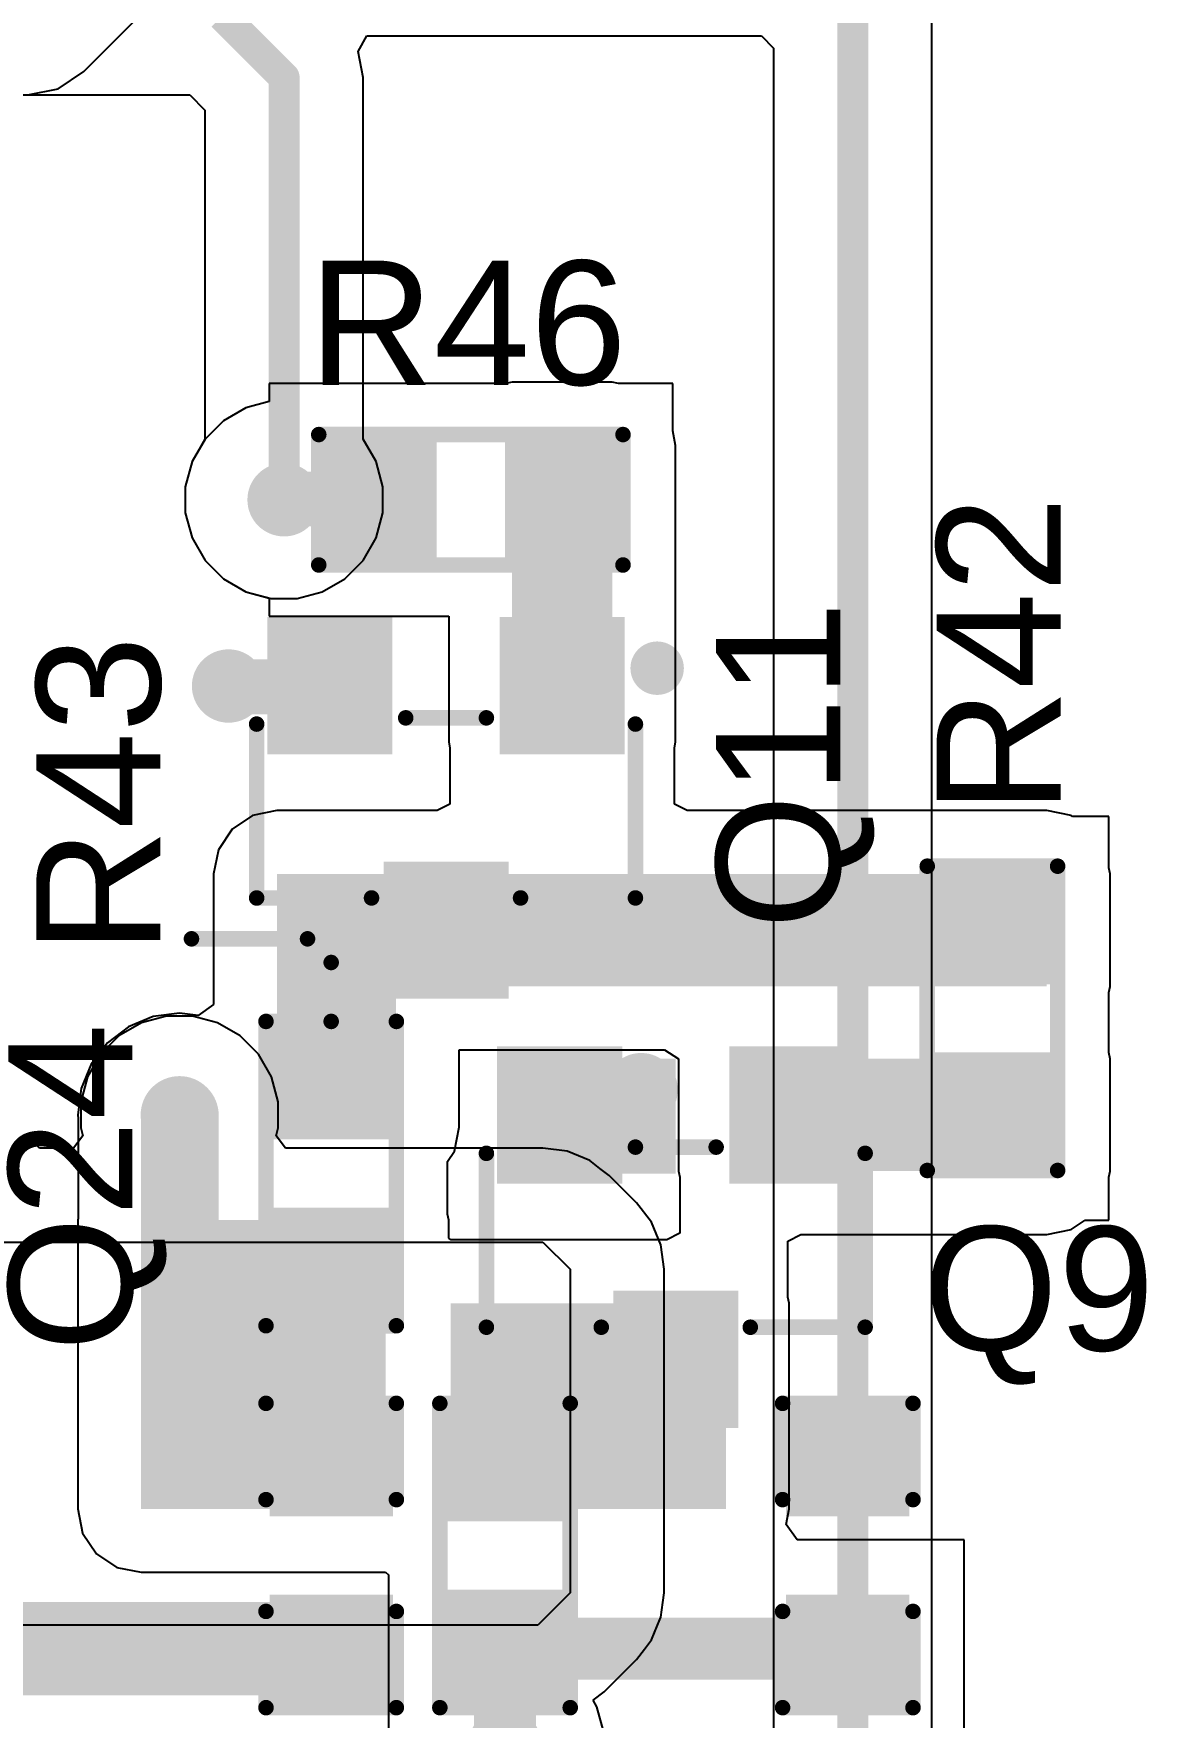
# Model space of a CAD drawing. Header units: millimetres. Extents: x -3 to 5437, y -3 to 5435.
# Drawn here: x 142.55 to 151.65, y 33.75 to 47.53 of the extents above; entities that cross this region are included whole.
import ezdxf

# ---------------------------------------------------------------- set-up
doc = ezdxf.new("R2010")
doc.units = ezdxf.units.MM
for name, color, linetype in [('BottomLayer', 5, 'Continuous'), ('BottomSolder', 6, 'Continuous'), ('TopLayer', 1, 'Continuous'), ('TopOverlay', 2, 'Continuous'), ('TopPaste', 8, 'Continuous'), ('TopSolder', 216, 'Continuous'), ('ViaHoleLayer', 16, 'Continuous')]:
    doc.layers.add(name, color=color, linetype=linetype)
doc.styles.add('Arial', font='', dxfattribs={"height": 0.2})
doc.styles.get('Arial').set_extended_font_data('Arial')

# ---------------------------------------------------------------- blocks, each defined once
blk = doc.blocks.new('SOT_23_323')
at = {"layer": 'TopLayer'}
for points in [[(-0.41000045, 1.46000089), (0.41000045, 1.46000089), (0.41000045, 0.54000019), (-0.41000045, 0.54000019)], [(-1.36000109, -0.54000019), (-0.54000019, -0.54000019), (-0.54000019, -1.46000089), (-1.36000109, -1.46000089)], [(0.54000019, -0.54000019), (1.36000109, -0.54000019), (1.36000109, -1.46000089), (0.54000019, -1.46000089)]]:
    blk.add_hatch(color=1, dxfattribs=at).paths.add_polyline_path(points)
at = {"layer": 'TopPaste'}
for points in [[(-0.41000045, 1.46000089), (0.41000045, 1.46000089), (0.41000045, 0.54000019), (-0.41000045, 0.54000019)], [(-1.36000109, -0.54000019), (-0.54000019, -0.54000019), (-0.54000019, -1.46000089), (-1.36000109, -1.46000089)], [(0.54000019, -0.54000019), (1.36000109, -0.54000019), (1.36000109, -1.46000089), (0.54000019, -1.46000089)]]:
    blk.add_hatch(color=8, dxfattribs=at).paths.add_polyline_path(points)
at = {"layer": 'TopSolder'}
for points in [[(-0.51160045, 1.56160089), (0.51160045, 1.56160089), (0.51160045, 0.43840019), (-0.51160045, 0.43840019)], [(-1.46160109, -0.43840019), (-0.43840019, -0.43840019), (-0.43840019, -1.56160089), (-1.46160109, -1.56160089)], [(0.43840019, -0.43840019), (1.46160109, -0.43840019), (1.46160109, -1.56160089), (0.43840019, -1.56160089)]]:
    blk.add_hatch(color=216, dxfattribs=at).paths.add_polyline_path(points)
at = {"layer": 'TopOverlay', "const_width": 0.127}
for points in [[(-0.6096, 0.7366), (-1.5494, 0.7366)], [(-1.5494, 0.7366), (-1.5494, -0.6858)], [(1.5494, 0.7366), (0.6096, 0.7366)], [(1.5494, 0.7366), (1.5494, -0.6858)], [(0.3302, -0.7366), (-0.3302, -0.7366)]]:
    blk.add_lwpolyline(points, dxfattribs=at)
at = {"layer": 'TopOverlay'}
for points, const_width in [([(-1.58115, 0.7366, 1), (-1.51765, 0.7366, 1)], 0.0635), ([(-1.58115, 0.7366, 1), (-1.51765, 0.7366, 1)], 0.0635), ([(-0.64135, 0.7366, 1), (-0.57785, 0.7366, 1)], 0.0635), ([(0.57785, 0.7366, 1), (0.64135, 0.7366, 1)], 0.0635), ([(1.51765, 0.7366, 1), (1.58115, 0.7366, 1)], 0.0635), ([(1.51765, 0.7366, 1), (1.58115, 0.7366, 1)], 0.0635), ([(-1.58115, -0.6858, 1), (-1.51765, -0.6858, 1)], 0.0635), ([(-0.36195, -0.7366, 1), (-0.29845, -0.7366, 1)], 0.0635), ([(0.29845, -0.7366, 1), (0.36195, -0.7366, 1)], 0.0635), ([(1.51765, -0.6858, 1), (1.58115, -0.6858, 1)], 0.0635), ([(-1.63561776, -1.143, 1), (-1.81878224, -1.143, 1)], 0.254), ([(-1.88228224, -1.143, 1), (-1.75528224, -1.143, 1)], 0.127), ([(-1.69911776, -1.143, 1), (-1.57211776, -1.143, 1)], 0.127)]:
    blk.add_lwpolyline(points, format="xyb", close=True, dxfattribs=dict(at, const_width=const_width))
blk = doc.blocks.new('SOT_23_412')
at = {"layer": 'TopLayer'}
for points in [[(-0.41000045, 1.46000089), (0.41000045, 1.46000089), (0.41000045, 0.54000019), (-0.41000045, 0.54000019)], [(-1.36000109, -0.54000019), (-0.54000019, -0.54000019), (-0.54000019, -1.46000089), (-1.36000109, -1.46000089)], [(0.54000019, -0.54000019), (1.36000109, -0.54000019), (1.36000109, -1.46000089), (0.54000019, -1.46000089)]]:
    blk.add_hatch(color=1, dxfattribs=at).paths.add_polyline_path(points)
at = {"layer": 'TopPaste'}
for points in [[(-0.41000045, 1.46000089), (0.41000045, 1.46000089), (0.41000045, 0.54000019), (-0.41000045, 0.54000019)], [(-1.36000109, -0.54000019), (-0.54000019, -0.54000019), (-0.54000019, -1.46000089), (-1.36000109, -1.46000089)], [(0.54000019, -0.54000019), (1.36000109, -0.54000019), (1.36000109, -1.46000089), (0.54000019, -1.46000089)]]:
    blk.add_hatch(color=8, dxfattribs=at).paths.add_polyline_path(points)
at = {"layer": 'TopSolder'}
for points in [[(-0.51160045, 1.56160089), (0.51160045, 1.56160089), (0.51160045, 0.43840019), (-0.51160045, 0.43840019)], [(-1.46160109, -0.43840019), (-0.43840019, -0.43840019), (-0.43840019, -1.56160089), (-1.46160109, -1.56160089)], [(0.43840019, -0.43840019), (1.46160109, -0.43840019), (1.46160109, -1.56160089), (0.43840019, -1.56160089)]]:
    blk.add_hatch(color=216, dxfattribs=at).paths.add_polyline_path(points)
at = {"layer": 'TopOverlay', "const_width": 0.127}
for points in [[(-0.6096, 0.7366), (-1.5494, 0.7366)], [(-1.5494, 0.7366), (-1.5494, -0.6858)], [(1.5494, 0.7366), (0.6096, 0.7366)], [(1.5494, 0.7366), (1.5494, -0.6858)], [(0.3302, -0.7366), (-0.3302, -0.7366)]]:
    blk.add_lwpolyline(points, dxfattribs=at)
at = {"layer": 'TopOverlay'}
for points, const_width in [([(-1.58115, 0.7366, 1), (-1.51765, 0.7366, 1)], 0.0635), ([(-1.58115, 0.7366, 1), (-1.51765, 0.7366, 1)], 0.0635), ([(-0.64135, 0.7366, 1), (-0.57785, 0.7366, 1)], 0.0635), ([(0.57785, 0.7366, 1), (0.64135, 0.7366, 1)], 0.0635), ([(1.51765, 0.7366, 1), (1.58115, 0.7366, 1)], 0.0635), ([(1.51765, 0.7366, 1), (1.58115, 0.7366, 1)], 0.0635), ([(-1.58115, -0.6858, 1), (-1.51765, -0.6858, 1)], 0.0635), ([(-0.36195, -0.7366, 1), (-0.29845, -0.7366, 1)], 0.0635), ([(0.29845, -0.7366, 1), (0.36195, -0.7366, 1)], 0.0635), ([(1.51765, -0.6858, 1), (1.58115, -0.6858, 1)], 0.0635), ([(-1.63561776, -1.143, 1), (-1.81878224, -1.143, 1)], 0.254), ([(-1.88228224, -1.143, 1), (-1.75528224, -1.143, 1)], 0.127), ([(-1.69911776, -1.143, 1), (-1.57211776, -1.143, 1)], 0.127)]:
    blk.add_lwpolyline(points, format="xyb", close=True, dxfattribs=dict(at, const_width=const_width))
blk = doc.blocks.new('RES_0603_435')
at = {"layer": 'TopLayer'}
for points in [[(-0.3809999999999999, 0.4445), (-0.3809999999999999, -0.4445), (-1.143, -0.4445), (-1.143, 0.4445)], [(1.143, 0.4445), (1.143, -0.4445), (0.3809999999999999, -0.4445), (0.3809999999999999, 0.4445)]]:
    blk.add_hatch(color=1, dxfattribs=at).paths.add_polyline_path(points)
at = {"layer": 'TopPaste'}
for points in [[(-0.3809999999999999, 0.4445), (-0.3809999999999999, -0.4445), (-1.143, -0.4445), (-1.143, 0.4445)], [(1.143, 0.4445), (1.143, -0.4445), (0.3809999999999999, -0.4445), (0.3809999999999999, 0.4445)]]:
    blk.add_hatch(color=8, dxfattribs=at).paths.add_polyline_path(points)
at = {"layer": 'TopSolder'}
for points in [[(-0.2794, 0.5460999999999999), (-0.2794, -0.5460999999999999), (-1.2446, -0.5460999999999999), (-1.2446, 0.5460999999999999)], [(1.2446, 0.5460999999999999), (1.2446, -0.5460999999999999), (0.2794, -0.5460999999999999), (0.2794, 0.5460999999999999)]]:
    blk.add_hatch(color=216, dxfattribs=at).paths.add_polyline_path(points)
at = {"layer": 'TopOverlay', "const_width": 0.127}
for points in [[(1.2446, 0.5334), (-1.2446, 0.5334)], [(-1.2446, 0.5334), (-1.2446, -0.5334)], [(1.2446, 0.5334), (1.2446, -0.5334)], [(1.2446, -0.5334), (-1.2446, -0.5334)]]:
    blk.add_lwpolyline(points, dxfattribs=at)
at = {"layer": 'TopOverlay', "const_width": 0.0635}
for points in [[(-1.27635, 0.5334, 1), (-1.21285, 0.5334, 1)], [(-1.27635, 0.5334, 1), (-1.21285, 0.5334, 1)], [(1.21285, 0.5334, 1), (1.27635, 0.5334, 1)], [(1.21285, 0.5334, 1), (1.27635, 0.5334, 1)], [(-1.27635, -0.5334, 1), (-1.21285, -0.5334, 1)], [(-1.27635, -0.5334, 1), (-1.21285, -0.5334, 1)], [(1.21285, -0.5334, 1), (1.27635, -0.5334, 1)], [(1.21285, -0.5334, 1), (1.27635, -0.5334, 1)]]:
    blk.add_lwpolyline(points, format="xyb", close=True, dxfattribs=at)
blk = doc.blocks.new('RES_0603_438')
at = {"layer": 'TopLayer'}
for points in [[(-0.3809999999999999, 0.4445), (-0.3809999999999999, -0.4445), (-1.143, -0.4445), (-1.143, 0.4445)], [(1.143, 0.4445), (1.143, -0.4445), (0.3809999999999999, -0.4445), (0.3809999999999999, 0.4445)]]:
    blk.add_hatch(color=1, dxfattribs=at).paths.add_polyline_path(points)
at = {"layer": 'TopPaste'}
for points in [[(-0.3809999999999999, 0.4445), (-0.3809999999999999, -0.4445), (-1.143, -0.4445), (-1.143, 0.4445)], [(1.143, 0.4445), (1.143, -0.4445), (0.3809999999999999, -0.4445), (0.3809999999999999, 0.4445)]]:
    blk.add_hatch(color=8, dxfattribs=at).paths.add_polyline_path(points)
at = {"layer": 'TopSolder'}
for points in [[(-0.2794, 0.5460999999999999), (-0.2794, -0.5460999999999999), (-1.2446, -0.5460999999999999), (-1.2446, 0.5460999999999999)], [(1.2446, 0.5460999999999999), (1.2446, -0.5460999999999999), (0.2794, -0.5460999999999999), (0.2794, 0.5460999999999999)]]:
    blk.add_hatch(color=216, dxfattribs=at).paths.add_polyline_path(points)
at = {"layer": 'TopOverlay', "const_width": 0.127}
for points in [[(-1.2446, -0.5334), (-1.2446, 0.5334)], [(1.2446, 0.5334), (-1.2446, 0.5334)], [(1.2446, -0.5334), (1.2446, 0.5334)], [(1.2446, -0.5334), (-1.2446, -0.5334)]]:
    blk.add_lwpolyline(points, dxfattribs=at)
at = {"layer": 'TopOverlay', "const_width": 0.0635}
for points in [[(-1.27635, 0.5334, 1), (-1.21285, 0.5334, 1)], [(-1.27635, 0.5334, 1), (-1.21285, 0.5334, 1)], [(1.21285, 0.5334, 1), (1.27635, 0.5334, 1)], [(1.21285, 0.5334, 1), (1.27635, 0.5334, 1)], [(-1.27635, -0.5334, 1), (-1.21285, -0.5334, 1)], [(-1.27635, -0.5334, 1), (-1.21285, -0.5334, 1)], [(1.21285, -0.5334, 1), (1.27635, -0.5334, 1)], [(1.21285, -0.5334, 1), (1.27635, -0.5334, 1)]]:
    blk.add_lwpolyline(points, format="xyb", close=True, dxfattribs=at)
blk = doc.blocks.new('RES_0603_439')
at = {"layer": 'TopLayer'}
for points in [[(-0.3809999999999999, 0.4445), (-0.3809999999999999, -0.4445), (-1.143, -0.4445), (-1.143, 0.4445)], [(1.143, 0.4445), (1.143, -0.4445), (0.3809999999999999, -0.4445), (0.3809999999999999, 0.4445)]]:
    blk.add_hatch(color=1, dxfattribs=at).paths.add_polyline_path(points)
at = {"layer": 'TopPaste'}
for points in [[(-0.3809999999999999, 0.4445), (-0.3809999999999999, -0.4445), (-1.143, -0.4445), (-1.143, 0.4445)], [(1.143, 0.4445), (1.143, -0.4445), (0.3809999999999999, -0.4445), (0.3809999999999999, 0.4445)]]:
    blk.add_hatch(color=8, dxfattribs=at).paths.add_polyline_path(points)
at = {"layer": 'TopSolder'}
for points in [[(-0.2794, 0.5460999999999999), (-0.2794, -0.5460999999999999), (-1.2446, -0.5460999999999999), (-1.2446, 0.5460999999999999)], [(1.2446, 0.5460999999999999), (1.2446, -0.5460999999999999), (0.2794, -0.5460999999999999), (0.2794, 0.5460999999999999)]]:
    blk.add_hatch(color=216, dxfattribs=at).paths.add_polyline_path(points)
at = {"layer": 'TopOverlay', "const_width": 0.127}
for points in [[(-1.2446, 0.5334), (-1.2446, -0.5334)], [(-1.2446, 0.5334), (1.2446, 0.5334)], [(1.2446, 0.5334), (1.2446, -0.5334)], [(-1.2446, -0.5334), (1.2446, -0.5334)]]:
    blk.add_lwpolyline(points, dxfattribs=at)
at = {"layer": 'TopOverlay', "const_width": 0.0635}
for points in [[(-1.27635, 0.5334, 1), (-1.21285, 0.5334, 1)], [(-1.27635, 0.5334, 1), (-1.21285, 0.5334, 1)], [(1.21285, 0.5334, 1), (1.27635, 0.5334, 1)], [(1.21285, 0.5334, 1), (1.27635, 0.5334, 1)], [(-1.27635, -0.5334, 1), (-1.21285, -0.5334, 1)], [(-1.27635, -0.5334, 1), (-1.21285, -0.5334, 1)], [(1.21285, -0.5334, 1), (1.27635, -0.5334, 1)], [(1.21285, -0.5334, 1), (1.27635, -0.5334, 1)]]:
    blk.add_lwpolyline(points, format="xyb", close=True, dxfattribs=at)
blk = doc.blocks.new('RES_0603_441')
at = {"layer": 'TopLayer'}
for points in [[(-0.3809999999999999, 0.4445), (-0.3809999999999999, -0.4445), (-1.143, -0.4445), (-1.143, 0.4445)], [(1.143, 0.4445), (1.143, -0.4445), (0.3809999999999999, -0.4445), (0.3809999999999999, 0.4445)]]:
    blk.add_hatch(color=1, dxfattribs=at).paths.add_polyline_path(points)
at = {"layer": 'TopPaste'}
for points in [[(-0.3809999999999999, 0.4445), (-0.3809999999999999, -0.4445), (-1.143, -0.4445), (-1.143, 0.4445)], [(1.143, 0.4445), (1.143, -0.4445), (0.3809999999999999, -0.4445), (0.3809999999999999, 0.4445)]]:
    blk.add_hatch(color=8, dxfattribs=at).paths.add_polyline_path(points)
at = {"layer": 'TopSolder'}
for points in [[(-0.2794, 0.5460999999999999), (-0.2794, -0.5460999999999999), (-1.2446, -0.5460999999999999), (-1.2446, 0.5460999999999999)], [(1.2446, 0.5460999999999999), (1.2446, -0.5460999999999999), (0.2794, -0.5460999999999999), (0.2794, 0.5460999999999999)]]:
    blk.add_hatch(color=216, dxfattribs=at).paths.add_polyline_path(points)
at = {"layer": 'TopOverlay', "const_width": 0.127}
for points in [[(-1.2446, -0.5334), (-1.2446, 0.5334)], [(1.2446, 0.5334), (-1.2446, 0.5334)], [(1.2446, -0.5334), (1.2446, 0.5334)], [(1.2446, -0.5334), (-1.2446, -0.5334)]]:
    blk.add_lwpolyline(points, dxfattribs=at)
at = {"layer": 'TopOverlay', "const_width": 0.0635}
for points in [[(-1.27635, 0.5334, 1), (-1.21285, 0.5334, 1)], [(-1.27635, 0.5334, 1), (-1.21285, 0.5334, 1)], [(1.21285, 0.5334, 1), (1.27635, 0.5334, 1)], [(1.21285, 0.5334, 1), (1.27635, 0.5334, 1)], [(-1.27635, -0.5334, 1), (-1.21285, -0.5334, 1)], [(-1.27635, -0.5334, 1), (-1.21285, -0.5334, 1)], [(1.21285, -0.5334, 1), (1.27635, -0.5334, 1)], [(1.21285, -0.5334, 1), (1.27635, -0.5334, 1)]]:
    blk.add_lwpolyline(points, format="xyb", close=True, dxfattribs=at)
blk = doc.blocks.new('C__0603_480')
at = {"layer": 'TopLayer'}
for points in [[(-0.3809999999999999, 0.4445), (-0.3809999999999999, -0.4445), (-1.143, -0.4445), (-1.143, 0.4445)], [(1.143, 0.4445), (1.143, -0.4445), (0.3809999999999999, -0.4445), (0.3809999999999999, 0.4445)]]:
    blk.add_hatch(color=1, dxfattribs=at).paths.add_polyline_path(points)
at = {"layer": 'TopPaste'}
for points in [[(-0.3809999999999999, 0.4445), (-0.3809999999999999, -0.4445), (-1.143, -0.4445), (-1.143, 0.4445)], [(1.143, 0.4445), (1.143, -0.4445), (0.3809999999999999, -0.4445), (0.3809999999999999, 0.4445)]]:
    blk.add_hatch(color=8, dxfattribs=at).paths.add_polyline_path(points)
at = {"layer": 'TopSolder'}
for points in [[(-0.3210001199999999, 0.50449988), (-0.3210001199999999, -0.50449988), (-1.20299988, -0.50449988), (-1.20299988, 0.50449988)], [(1.20299988, 0.50449988), (1.20299988, -0.50449988), (0.3210001199999999, -0.50449988), (0.3210001199999999, 0.50449988)]]:
    blk.add_hatch(color=216, dxfattribs=at).paths.add_polyline_path(points)
at = {"layer": 'TopOverlay', "const_width": 0.127}
for points in [[(-1.2446, -0.5334), (-1.2446, 0.5334)], [(-0.4571999999999999, 0.5334), (-1.2446, 0.5334)], [(1.2446, 0.5334), (0.4571999999999999, 0.5334)], [(1.2446, -0.5334), (1.2446, 0.5334)], [(-0.4571999999999999, -0.5334), (-1.2446, -0.5334)], [(1.2446, -0.5334), (0.4571999999999999, -0.5334)]]:
    blk.add_lwpolyline(points, dxfattribs=at)
at = {"layer": 'TopOverlay', "const_width": 0.0635}
for points in [[(-1.27635, 0.5334, 1), (-1.21285, 0.5334, 1)], [(-1.27635, 0.5334, 1), (-1.21285, 0.5334, 1)], [(-0.4889499999999999, 0.5334, 1), (-0.42545, 0.5334, 1)], [(0.42545, 0.5334, 1), (0.4889499999999999, 0.5334, 1)], [(1.21285, 0.5334, 1), (1.27635, 0.5334, 1)], [(1.21285, 0.5334, 1), (1.27635, 0.5334, 1)], [(-1.27635, -0.5334, 1), (-1.21285, -0.5334, 1)], [(-1.27635, -0.5334, 1), (-1.21285, -0.5334, 1)], [(-0.4889499999999999, -0.5334, 1), (-0.42545, -0.5334, 1)], [(0.42545, -0.5334, 1), (0.4889499999999999, -0.5334, 1)], [(1.21285, -0.5334, 1), (1.27635, -0.5334, 1)], [(1.21285, -0.5334, 1), (1.27635, -0.5334, 1)]]:
    blk.add_lwpolyline(points, format="xyb", close=True, dxfattribs=at)
blk = doc.blocks.new('C__0603_482')
at = {"layer": 'TopLayer'}
for points in [[(-0.3809999999999999, 0.4445), (-0.3809999999999999, -0.4445), (-1.143, -0.4445), (-1.143, 0.4445)], [(1.143, 0.4445), (1.143, -0.4445), (0.3809999999999999, -0.4445), (0.3809999999999999, 0.4445)]]:
    blk.add_hatch(color=1, dxfattribs=at).paths.add_polyline_path(points)
at = {"layer": 'TopPaste'}
for points in [[(-0.3809999999999999, 0.4445), (-0.3809999999999999, -0.4445), (-1.143, -0.4445), (-1.143, 0.4445)], [(1.143, 0.4445), (1.143, -0.4445), (0.3809999999999999, -0.4445), (0.3809999999999999, 0.4445)]]:
    blk.add_hatch(color=8, dxfattribs=at).paths.add_polyline_path(points)
at = {"layer": 'TopSolder'}
for points in [[(-0.3210001199999999, 0.50449988), (-0.3210001199999999, -0.50449988), (-1.20299988, -0.50449988), (-1.20299988, 0.50449988)], [(1.20299988, 0.50449988), (1.20299988, -0.50449988), (0.3210001199999999, -0.50449988), (0.3210001199999999, 0.50449988)]]:
    blk.add_hatch(color=216, dxfattribs=at).paths.add_polyline_path(points)
at = {"layer": 'TopOverlay', "const_width": 0.127}
for points in [[(-1.2446, 0.5334), (-1.2446, -0.5334)], [(-1.2446, 0.5334), (-0.4571999999999999, 0.5334)], [(0.4571999999999999, 0.5334), (1.2446, 0.5334)], [(1.2446, 0.5334), (1.2446, -0.5334)], [(-1.2446, -0.5334), (-0.4571999999999999, -0.5334)], [(0.4571999999999999, -0.5334), (1.2446, -0.5334)]]:
    blk.add_lwpolyline(points, dxfattribs=at)
at = {"layer": 'TopOverlay', "const_width": 0.0635}
for points in [[(-1.27635, 0.5334, 1), (-1.21285, 0.5334, 1)], [(-1.27635, 0.5334, 1), (-1.21285, 0.5334, 1)], [(-0.4889499999999999, 0.5334, 1), (-0.42545, 0.5334, 1)], [(0.42545, 0.5334, 1), (0.4889499999999999, 0.5334, 1)], [(1.21285, 0.5334, 1), (1.27635, 0.5334, 1)], [(1.21285, 0.5334, 1), (1.27635, 0.5334, 1)], [(-1.27635, -0.5334, 1), (-1.21285, -0.5334, 1)], [(-1.27635, -0.5334, 1), (-1.21285, -0.5334, 1)], [(-0.4889499999999999, -0.5334, 1), (-0.42545, -0.5334, 1)], [(0.42545, -0.5334, 1), (0.4889499999999999, -0.5334, 1)], [(1.21285, -0.5334, 1), (1.27635, -0.5334, 1)], [(1.21285, -0.5334, 1), (1.27635, -0.5334, 1)]]:
    blk.add_lwpolyline(points, format="xyb", close=True, dxfattribs=at)

msp = doc.modelspace()

# ---------------------------------------------------------------- hatches: boundary and pattern name
at = {"layer": 'BottomLayer'}
h = msp.add_hatch(color=5, dxfattribs=at)
edge = h.paths.add_edge_path()
edge.add_arc((144.59443522, 43.71427376), 0.2999994, 0, 360)
h = msp.add_hatch(color=5, dxfattribs=at)
edge = h.paths.add_edge_path()
edge.add_arc((144.14022734, 42.19085287999999), 0.2999994, 0, 360)
h = msp.add_hatch(color=5, dxfattribs=at)
edge = h.paths.add_edge_path()
edge.add_arc((147.51568414, 38.88890876), 0.2999994, 0, 360)
h = msp.add_hatch(color=5, dxfattribs=at)
edge = h.paths.add_edge_path()
edge.add_arc((143.7386, 38.68231024), 0.2999994, 0, 360)
h = msp.add_hatch(color=5, dxfattribs=at)
edge = h.paths.add_edge_path()
edge.add_arc((146.40223704, 36.68230916), 0.2999994, 0, 360)
h = msp.add_hatch(color=5, dxfattribs=at)
edge = h.paths.add_edge_path()
edge.add_arc((146.40157156, 33.528), 0.2999994, 0, 360)
at = {"layer": 'BottomSolder'}
h = msp.add_hatch(color=6, dxfattribs=at)
edge = h.paths.add_edge_path()
edge.add_arc((144.59443522, 43.71427376), 0.1499997, 0, 360)
h = msp.add_hatch(color=6, dxfattribs=at)
edge = h.paths.add_edge_path()
edge.add_arc((144.14022734, 42.19085287999999), 0.1499997, 0, 360)
h = msp.add_hatch(color=6, dxfattribs=at)
edge = h.paths.add_edge_path()
edge.add_arc((147.51568414, 38.88890876), 0.1499997, 0, 360)
h = msp.add_hatch(color=6, dxfattribs=at)
edge = h.paths.add_edge_path()
edge.add_arc((146.40223704, 36.68230916), 0.1499997, 0, 360)
at = {"layer": 'TopLayer'}
for points in [[(146.45963596, 41.73366557999999), (147.2796394, 41.73366557999999), (147.2796394, 44.15877122), (146.45963596, 44.15877122)], [(144.59443522, 43.49837376), (145.7418345, 43.49837376), (145.7418345, 43.94287376), (144.59443522, 43.94287376)], [(144.92823948, 42.40903126), (144.14022988, 42.40903126), (144.14022988, 41.9590347), (144.92823948, 41.9590347)], [(144.53533704, 39.7336645), (150.83453704, 39.7336645), (150.83453704, 40.65366774), (144.53533704, 40.65366774)], [(144.53533704, 38.58347376), (145.50963532, 38.58347376), (145.50963532, 40.6536652), (144.53533704, 40.6536652)], [(146.43923468, 38.20247376), (147.79923704, 38.20247376), (147.79923704, 39.14230932), (146.43923468, 39.14230932)], [(148.33923596, 38.22230862), (150.83453704, 38.22230862), (150.83453704, 39.14231186), (148.33923596, 39.14231186)], [(143.42494302, 35.45927375999999), (145.4243345, 35.45927375999999), (145.4243345, 37.82147376), (143.42494302, 37.82147376)], [(145.95773704, 35.45927375999999), (148.20923876, 35.45927375999999), (148.20923876, 37.14230824), (145.95773704, 37.14230824)], [(136.94073704, 33.93527375999999), (145.42433704, 33.93527375999999), (145.42433704, 34.69727375999999), (136.94073704, 34.69727375999999)]]:
    msp.add_hatch(color=1, dxfattribs=at).paths.add_polyline_path(points)
h = msp.add_hatch(color=1, dxfattribs=at)
edge = h.paths.add_edge_path()
edge.add_arc((144.59443522, 43.71427376), 0.2999994, 0, 360)
h = msp.add_hatch(color=1, dxfattribs=at)
edge = h.paths.add_edge_path()
edge.add_arc((144.14022734, 42.19085287999999), 0.2999994, 0, 360)
h = msp.add_hatch(color=1, dxfattribs=at)
edge = h.paths.add_edge_path()
edge.add_arc((147.51568414, 38.88890876), 0.2999994, 0, 360)
h = msp.add_hatch(color=1, dxfattribs=at)
edge = h.paths.add_edge_path()
edge.add_arc((143.7386, 38.68231024), 0.2999994, 0, 360)
h = msp.add_hatch(color=1, dxfattribs=at)
edge = h.paths.add_edge_path()
edge.add_arc((146.40223704, 36.68230916), 0.2999994, 0, 360)
h = msp.add_hatch(color=1, dxfattribs=at)
edge = h.paths.add_edge_path()
edge.add_arc((146.40157156, 33.528), 0.2999994, 0, 360)
at = {"layer": 'TopSolder'}
h = msp.add_hatch(color=216, dxfattribs=at)
edge = h.paths.add_edge_path()
edge.add_arc((144.59443522, 43.71427376), 0.1499997, 0, 360)
h = msp.add_hatch(color=216, dxfattribs=at)
edge = h.paths.add_edge_path()
edge.add_arc((144.14022734, 42.19085287999999), 0.1499997, 0, 360)
h = msp.add_hatch(color=216, dxfattribs=at)
edge = h.paths.add_edge_path()
edge.add_arc((147.51568414, 38.88890876), 0.1499997, 0, 360)
h = msp.add_hatch(color=216, dxfattribs=at)
edge = h.paths.add_edge_path()
edge.add_arc((146.40223704, 36.68230916), 0.1499997, 0, 360)
at = {"layer": 'ViaHoleLayer'}
h = msp.add_hatch(color=16, dxfattribs=at)
edge = h.paths.add_edge_path()
edge.add_arc((144.59443522, 43.71427376), 0.1499997, 0, 360)
h = msp.add_hatch(color=16, dxfattribs=at)
edge = h.paths.add_edge_path()
edge.add_arc((144.14022734, 42.19085287999999), 0.1499997, 0, 360)
h = msp.add_hatch(color=16, dxfattribs=at)
edge = h.paths.add_edge_path()
edge.add_arc((147.51568414, 38.88890876), 0.1499997, 0, 360)
h = msp.add_hatch(color=16, dxfattribs=at)
edge = h.paths.add_edge_path()
edge.add_arc((143.7386, 38.68231024), 0.1499997, 0, 360)
h = msp.add_hatch(color=16, dxfattribs=at)
edge = h.paths.add_edge_path()
edge.add_arc((146.40223704, 36.68230916), 0.1499997, 0, 360)

# ---------------------------------------------------------------- linework, layer by layer
at = {"layer": 'BottomLayer'}
for p, q in [((149.89447796, 23.22847018), (149.89447796, 47.6765493)), ((145.19970198, 47.38110666), (145.2727346, 47.5081092)), ((145.24187614, 47.16909032), (145.19970198, 47.38110666)), ((145.2727346, 47.5081092), (148.49985794, 47.5081092)), ((148.49985794, 47.5081092), (148.59959612, 47.40837102)), ((148.59959612, 47.40837102), (148.59959612, 23.22847018)), ((145.24187614, 44.20887018), (145.24187614, 47.16909032)), ((127.17925034, 47.0255092), (143.82239714, 47.0255092)), ((143.82239714, 47.0255092), (143.9469943, 46.90091203999999)), ((143.9469943, 46.90091203999999), (143.9469943, 44.20887018)), ((143.9469943, 44.20887018), (143.84150048, 44.0261502)), ((145.34736996, 44.0261502), (145.24187614, 44.20887018)), ((143.84150048, 44.0261502), (143.78643582, 43.82064896)), ((145.40243462, 43.82064896), (145.34736996, 44.0261502)), ((143.78643582, 43.82064896), (143.78643582, 43.60789856)), ((145.40243462, 43.60789856), (145.40243462, 43.82064896)), ((143.78643582, 43.60789856), (143.84150048, 43.40239732)), ((145.34736996, 43.40239732), (145.40243462, 43.60789856)), ((143.84150048, 43.40239732), (143.94787568, 43.2181508)), ((145.24099476, 43.2181508), (145.34736996, 43.40239732)), ((143.94787568, 43.2181508), (144.09831226, 43.06771421999999)), ((145.09055818, 43.06771421999999), (145.24099476, 43.2181508)), ((144.09831226, 43.06771421999999), (144.28255878, 42.96133902)), ((144.90631166, 42.96133902), (145.09055818, 43.06771421999999)), ((144.28255878, 42.96133902), (144.48806002, 42.90627436)), ((144.48806002, 42.90627436), (144.70081042, 42.90627436)), ((144.70081042, 42.90627436), (144.90631166, 42.96133902)), ((143.42672356, 39.43524497999999), (143.24247704, 39.32886978)), ((143.6322248, 39.49030964), (143.42672356, 39.43524497999999)), ((143.8449752, 39.49030964), (143.6322248, 39.49030964)), ((144.05047644, 39.43524497999999), (143.8449752, 39.49030964)), ((144.23472296, 39.32886978), (144.05047644, 39.43524497999999)), ((143.24247704, 39.32886978), (143.09204046, 39.1784332)), ((144.38515954, 39.1784332), (144.23472296, 39.32886978)), ((143.09204046, 39.1784332), (142.98566526, 38.99418668)), ((144.49153474, 38.99418668), (144.38515954, 39.1784332)), ((142.98566526, 38.99418668), (142.9306006, 38.78868544)), ((144.5465994, 38.78868544), (144.49153474, 38.99418668)), ((142.9306006, 38.78868544), (142.9306006, 38.57593504)), ((144.5465994, 38.57593504), (144.5465994, 38.78868544)), ((142.9306006, 38.57593504), (142.94769734, 38.51213024)), ((144.52950266, 38.51213277999999), (144.5465994, 38.57593504)), ((142.59291014, 38.41137352), (142.50340308, 38.5014724)), ((142.94769734, 38.51213024), (142.87038228, 38.41137352)), ((144.60681772, 38.41137605999999), (144.52950266, 38.51213277999999)), ((142.87038228, 38.41137352), (142.59291014, 38.41137352)), ((146.711289, 38.41137605999999), (144.60681772, 38.41137605999999)), ((146.91019894, 38.38518866), (146.711289, 38.41137605999999)), ((147.09557576, 38.30840191999999), (146.91019894, 38.38518866)), ((147.17828324, 38.24493494), (147.09557576, 38.30840191999999)), ((147.25474232, 38.18626602), (147.17828324, 38.24493494)), ((147.25474994, 38.18625586), (147.25474232, 38.18626602)), ((147.47770098, 37.9632972), (147.25474994, 38.18625586)), ((147.47771114, 37.96328958), (147.47770098, 37.9632972)), ((147.59985212, 37.80411286), (147.47771114, 37.96328958)), ((147.59985974, 37.80410016), (147.59985212, 37.80411286)), ((147.67663378, 37.6187462), (147.59985974, 37.80410016)), ((141.98754432, 37.64279746), (146.7112763, 37.64279999999999)), ((146.7112763, 37.64279999999999), (146.93424512, 37.41982356)), ((147.70282118, 37.41982356), (147.67663378, 37.6187462)), ((146.93424512, 37.41982356), (146.93424766, 34.77205136)), ((147.70282372, 34.77205136), (147.70282118, 37.41982356)), ((146.93424766, 34.77205136), (146.66990478, 34.5077288)), ((147.6924783, 34.69345868), (147.70282372, 34.77202088)), ((147.70282118, 34.77203612), (147.70282372, 34.77205136)), ((147.70282372, 34.77202088), (147.70282118, 34.77203612)), ((147.6502762, 34.50949156), (147.67662616, 34.57309824)), ((147.67662616, 34.57310586), (147.67663632, 34.57312872)), ((147.67662616, 34.57309824), (147.67662616, 34.57310586)), ((147.67663632, 34.57312872), (147.6924783, 34.69345868)), ((146.66990478, 34.5077288), (142.2799288, 34.5077288)), ((147.59985466, 34.38776206), (147.6502762, 34.50949156)), ((147.47771368, 34.22858534), (147.54201632, 34.31238501999999)), ((147.54201632, 34.31238501999999), (147.59983942, 34.38773666)), ((147.59983942, 34.38773666), (147.5998445, 34.38774935999999)), ((147.5998445, 34.38774935999999), (147.59985466, 34.38776206)), ((147.21335048, 33.96424245999999), (147.47769336, 34.22856502)), ((147.47769336, 34.22856502), (147.47770098, 34.22857772)), ((147.47770098, 34.22857772), (147.47771368, 34.22858534)), ((147.12281218, 33.89477346), (147.21335048, 33.96424245999999)), ((147.1545063, 33.83987644), (147.12281218, 33.89477346)), ((147.20957096, 33.63437519999999), (147.1545063, 33.83987644))]:
    msp.add_line(p, q, dxfattribs=at)
at = {"layer": 'BottomLayer', "const_width": 0.254}
for points in [[(144.09057542, 47.67295012), (144.59443522, 47.16909032)], [(149.24703704, 22.73387376), (149.24703704, 47.6765493)], [(144.59443522, 43.71427376), (144.59443522, 47.16909032)]]:
    msp.add_lwpolyline(points, dxfattribs=at)
at = {"layer": 'BottomLayer', "const_width": 0.127}
for points in [[(144.53093522, 47.16909032, 1), (144.65793522, 47.16909032, 1)], [(144.53093522, 47.16909032, 1), (144.65793522, 47.16909032, 1)], [(144.53093522, 43.71427376, 1), (144.65793522, 43.71427376, 1)]]:
    msp.add_lwpolyline(points, format="xyb", close=True, dxfattribs=at)
at = {"layer": 'TopLayer'}
for p, q in [((142.95583042, 47.2170125), (143.36804702, 47.6292291)), ((142.74578512, 47.0766648), (142.95583042, 47.2170125)), ((142.49802082, 47.02738118), (142.74578512, 47.0766648)), ((146.40960304, 44.66677376), (144.47183704, 44.66677376)), ((144.47183704, 44.66677376), (144.47183704, 44.51792722)), ((146.45963596, 44.67672548), (146.40960304, 44.66677376)), ((147.2796394, 44.67672548), (146.45963596, 44.67672548)), ((147.32967232, 44.66677376), (147.2796394, 44.67672548)), ((147.77383704, 44.66677376), (147.32967232, 44.66677376)), ((147.77383704, 44.27819694), (147.77383704, 44.66677376)), ((144.47183704, 44.51792722), (144.28255878, 44.4672085)), ((144.09831226, 44.3608333), (143.94787568, 44.21039672)), ((144.28255878, 44.4672085), (144.09831226, 44.3608333)), ((143.94787568, 44.21039672), (143.84150048, 44.0261502)), ((147.79759112, 44.15877376), (147.77383704, 44.27819694)), ((147.79759112, 41.73366557999999), (147.79759112, 44.15877376)), ((143.84150048, 44.0261502), (143.78643582, 43.82064896)), ((143.78643582, 43.82064896), (143.78643582, 43.60789856)), ((143.78643582, 43.60789856), (143.84150048, 43.40239732)), ((143.84150048, 43.40239732), (143.94787568, 43.2181508)), ((143.94787568, 43.2181508), (144.09831226, 43.06771421999999)), ((144.09831226, 43.06771421999999), (144.28255878, 42.96133902)), ((144.28255878, 42.96133902), (144.47183704, 42.9106203)), ((144.47183704, 42.9106203), (144.47183704, 42.76177376)), ((144.47183704, 42.76177376), (145.94168424, 42.76177376)), ((145.94168424, 42.76177376), (145.94168424, 41.73366557999999)), ((145.94168424, 41.73366557999999), (145.9516385, 41.68361995999999)), ((147.78763686, 41.68361995999999), (147.79759112, 41.73366557999999)), ((145.9516385, 41.68361995999999), (145.95163596, 41.22567066)), ((147.78763686, 41.298622), (147.78763686, 41.68361995999999)), ((145.95163596, 41.22567066), (145.84702606, 41.17161946)), ((147.7876394, 41.22567066), (147.78763686, 41.298622)), ((147.8922493, 41.17161946), (147.7876394, 41.22567066)), ((144.3371256, 41.13219358), (144.16908936, 41.01991542)), ((144.53533704, 41.17161946), (144.3371256, 41.13219358)), ((145.84702606, 41.17161946), (144.53533704, 41.17161946)), ((150.83453704, 41.17161946), (147.8922493, 41.17161946)), ((151.03274848, 41.13219358), (150.83453704, 41.17161946)), ((151.045799, 41.12347376), (151.03274848, 41.13219358)), ((151.34253704, 41.12347376), (151.045799, 41.12347376)), ((151.34253704, 40.70370066), (151.34253704, 41.12347376)), ((144.16908936, 41.01991542), (144.0568112, 40.85187918)), ((144.0568112, 40.85187918), (144.01738532, 40.65366774)), ((144.01738532, 40.65366774), (144.01738532, 39.58551138)), ((151.35248876, 40.65366774), (151.34253704, 40.70370066)), ((151.35248876, 39.7336645), (151.35248876, 40.65366774)), ((151.34253704, 39.68363158), (151.35248876, 39.7336645)), ((151.34253704, 39.19234478), (151.34253704, 39.68363158)), ((144.01738532, 39.58551138), (143.89038278, 39.49495021999999)), ((143.32228892, 39.40338068), (143.14984832, 39.27106191999999)), ((143.52310132, 39.48656314), (143.32228892, 39.40338068)), ((143.7386, 39.51492986), (143.52310132, 39.48656314)), ((143.89038278, 39.49495021999999), (143.7386, 39.51492986)), ((143.14984832, 39.27106191999999), (143.01752956, 39.09862132)), ((146.02758704, 38.58347376), (146.02758704, 39.21571278)), ((146.02758704, 39.21571278), (147.70639496, 39.21571278)), ((147.70639496, 39.21571278), (147.82128424, 39.14230932)), ((147.82128424, 39.14230932), (147.82128424, 38.22230862)), ((151.35248876, 39.14231186), (151.34253704, 39.19234478)), ((151.35248876, 38.22230862), (151.35248876, 39.14231186)), ((143.01752956, 39.09862132), (142.9343471, 38.89780892)), ((142.9343471, 38.89780892), (142.90598038, 38.68231024)), ((142.90598038, 38.68231024), (142.90981832, 38.65315357999999)), ((142.90981832, 38.65315357999999), (142.90981832, 37.8356876)), ((145.98816116, 38.38526232), (146.02758704, 38.58347376)), ((145.93233704, 38.30171664), (145.98816116, 38.38526232)), ((145.93233704, 37.87150668), (145.93233704, 38.30171664)), ((147.82128424, 38.22230862), (147.8312385, 38.172263)), ((147.8312385, 38.172263), (147.8312385, 37.7143137)), ((151.34253704, 38.1722757), (151.35248876, 38.22230862)), ((151.34253704, 37.82147376), (151.34253704, 38.1722757)), ((142.90981832, 37.8356876), (142.9069913, 37.82147376)), ((142.9069913, 37.82147376), (142.9069913, 35.45927375999999)), ((145.94228876, 37.82147376), (145.93233704, 37.87150668)), ((145.94228876, 37.67294218), (145.94228876, 37.82147376)), ((150.83453704, 37.70435689999999), (151.03274848, 37.74378278)), ((151.03274848, 37.74378278), (151.14902206, 37.82147376)), ((151.14902206, 37.82147376), (151.34253704, 37.82147376)), ((145.95773958, 37.66026249999999), (145.94228876, 37.67294218)), ((147.72662606, 37.66026249999999), (145.95773958, 37.66026249999999)), ((147.8312385, 37.7143137), (147.72662606, 37.66026249999999)), ((148.71723622, 37.6503057), (148.82184866, 37.70435689999999)), ((148.71723622, 37.1923564), (148.71723622, 37.6503057)), ((148.82184866, 37.70435689999999), (150.83453704, 37.70435689999999)), ((148.72719048, 37.14231078), (148.71723622, 37.1923564)), ((148.72719048, 35.45927375999999), (148.72719048, 37.14231078)), ((142.9069913, 35.45927375999999), (142.94641718, 35.26106232)), ((148.70193018, 35.3322763), (148.72719048, 35.45927375999999)), ((142.94641718, 35.26106232), (143.05869534, 35.09302607999999)), ((148.79160488, 35.20527376), (148.70193018, 35.3322763)), ((150.15893768, 35.20527376), (148.79160488, 35.20527376)), ((150.15893768, 33.42727376), (150.15893768, 35.20527376)), ((143.05869534, 35.09302607999999), (143.22673158, 34.98074792)), ((143.22673158, 34.98074792), (143.42494302, 34.94132204)), ((143.42494302, 34.94132204), (145.4243345, 34.94132204)), ((145.4243345, 34.94132204), (145.44973704, 34.92047625999999)), ((145.44973704, 34.92047625999999), (145.44973704, 33.42727376))]:
    msp.add_line(p, q, dxfattribs=at)
for points, const_width in [([(143.7386, 38.68231024), (143.74244048, 38.67846976)], 0.635), ([(143.74244048, 37.50397376), (143.74244048, 38.67846976)], 0.635), ([(143.74244048, 37.50397376), (143.80594048, 37.44047376)], 0.635), ([(143.80594048, 37.44047376), (144.97983704, 37.44047376)], 0.635), ([(146.40157156, 34.31560828), (146.40223704, 34.31627376)], 0.508), ([(146.40157156, 33.528), (146.40157156, 34.31560828)], 0.508), ([(146.40223704, 34.31627376), (149.12224176, 34.31627376)], 0.508)]:
    msp.add_lwpolyline(points, dxfattribs=dict(at, const_width=const_width))
for points, const_width in [([(143.57985, 38.68231024, 1), (143.89735, 38.68231024, 1)], 0.3175), ([(143.58369048, 38.67846976, 1), (143.90119048, 38.67846976, 1)], 0.3175), ([(143.58369048, 38.67846976, 1), (143.90119048, 38.67846976, 1)], 0.3175), ([(143.58369048, 37.50397376, 1), (143.90119048, 37.50397376, 1)], 0.3175), ([(143.58369048, 37.50397376, 1), (143.90119048, 37.50397376, 1)], 0.3175), ([(143.64719048, 37.44047376, 1), (143.96469048, 37.44047376, 1)], 0.3175), ([(143.64719048, 37.44047376, 1), (143.96469048, 37.44047376, 1)], 0.3175), ([(144.82108704, 37.44047376, 1), (145.13858704, 37.44047376, 1)], 0.3175), ([(146.27457156, 34.31560828, 1), (146.52857156, 34.31560828, 1)], 0.254), ([(146.27457156, 34.31560828, 1), (146.52857156, 34.31560828, 1)], 0.254), ([(146.27523704, 34.31627376, 1), (146.52923704, 34.31627376, 1)], 0.254), ([(146.27523704, 34.31627376, 1), (146.52923704, 34.31627376, 1)], 0.254), ([(148.99524176, 34.31627376, 1), (149.24924176, 34.31627376, 1)], 0.254), ([(146.27457156, 33.528, 1), (146.52857156, 33.528, 1)], 0.254)]:
    msp.add_lwpolyline(points, format="xyb", close=True, dxfattribs=dict(at, const_width=const_width))
at = {"layer": 'TopOverlay', "const_width": 0.127}
for points in [[(143.83683704, 40.12281536), (144.78635762, 40.12281536)], [(144.78635762, 40.12281536), (144.97983704, 39.92933593999999)], [(144.97983704, 39.44707376), (144.97983704, 39.92933593999999)]]:
    msp.add_lwpolyline(points, dxfattribs=at)
at = {"layer": 'TopOverlay', "const_width": 0.0635}
for points in [[(143.80508704, 40.12281536, 1), (143.86858704, 40.12281536, 1)], [(144.75460762, 40.12281536, 1), (144.81810762, 40.12281536, 1)], [(144.75460762, 40.12281536, 1), (144.81810762, 40.12281536, 1)], [(144.94808704, 39.92933593999999, 1), (145.01158704, 39.92933593999999, 1)], [(144.94808704, 39.92933593999999, 1), (145.01158704, 39.92933593999999, 1)], [(144.94808704, 39.44707376, 1), (145.01158704, 39.44707376, 1)]]:
    msp.add_lwpolyline(points, format="xyb", close=True, dxfattribs=at)

# ---------------------------------------------------------------- block references
for name, p, rotation in [('RES_0603_435', (146.12283704, 43.71427376), 180), ('SOT_23_323', (145.91963704, 41.19366666), 180), ('RES_0603_439', (150.39003704, 39.47247375999999), 90), ('RES_0603_438', (144.97983704, 38.20247376), 270), ('SOT_23_412', (147.79923704, 37.6823097), 180), ('C__0603_480', (144.97983704, 35.07827376), 270), ('RES_0603_441', (146.40223704, 35.07827376), 270), ('C__0603_482', (149.20643768, 35.07827376), 90)]:
    msp.add_blockref(name, p, dxfattribs=dict(rotation=rotation))

# ---------------------------------------------------------------- texts
at = {"layer": 'TopOverlay', "style": 'Arial'}
for s, p in [('R46', (144.7940081, 44.65423885999999)), ('Q9', (149.82304554, 36.75483886))]:
    msp.add_text(s, height=1.016, dxfattribs=at).set_placement(p)
for s, p in [('R42', (150.94867194, 41.14084482)), ('Q11', (149.14527194, 40.20096354)), ('R43', (143.58267194, 39.99784482)), ('Q24', (143.35407194, 36.74664481999999))]:
    msp.add_text(s, height=1.016, rotation=90, dxfattribs=at).set_placement(p)

doc.saveas('drawing.dxf')
